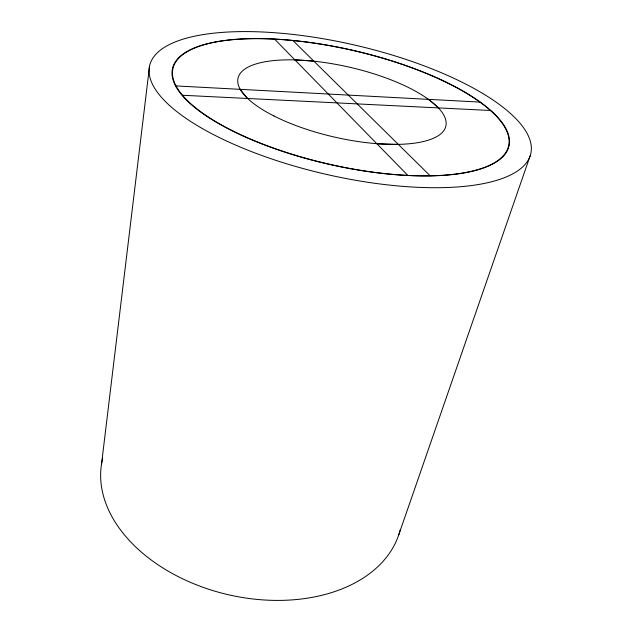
<?xml version="1.0" encoding="UTF-8"?>
<svg xmlns="http://www.w3.org/2000/svg" width="632" height="632" viewBox="0 0 632 632"><rect width="100%" height="100%" fill="white"/><g stroke="black" fill="none" stroke-linecap="round" stroke-linejoin="round"><path stroke-width="0.95" d="M101.555 463.856L149.539 66.163M398.539 535.43L530.114 155.954A195.58 66.186 13 0 0 264.121 32.066A195.58 66.186 13 0 0 226.398 140.936A195.58 66.186 13 0 0 530.114 155.954M376.862 143.74L398.326 144.42M182.466 95.258L490.432 110.481M176.02 85.928L479.917 102.092M294.891 59.874L313.859 61.154M428.543 99.358L438.474 107.914M292.924 40.519L430.163 175.799M274.604 39.129L407.822 175.412M240.113 89.333L247.547 98.474M400.175 530.003A153.007 103.553 13 0 1 226.13 594.206A153.007 103.553 13 0 1 102.692 458.334M495.148 114.613A172.362 58.136 13 0 0 283.642 39.666A172.402 58.168 13 0 0 186.337 99.935A172.402 58.168 13 0 0 419.316 175.878A172.362 58.136 13 0 0 495.148 114.613M237.916 133.392A172.228 58.105 13 0 0 507.583 149.105A172.228 58.105 13 0 0 276.808 39.247A172.228 58.105 13 0 0 237.916 133.392M273.885 115.948A106.626 35.732 13 0 0 444.32 129.821A106.626 35.732 13 0 0 307.65 60.609A106.626 35.732 13 0 0 273.885 115.948"/></g></svg>
